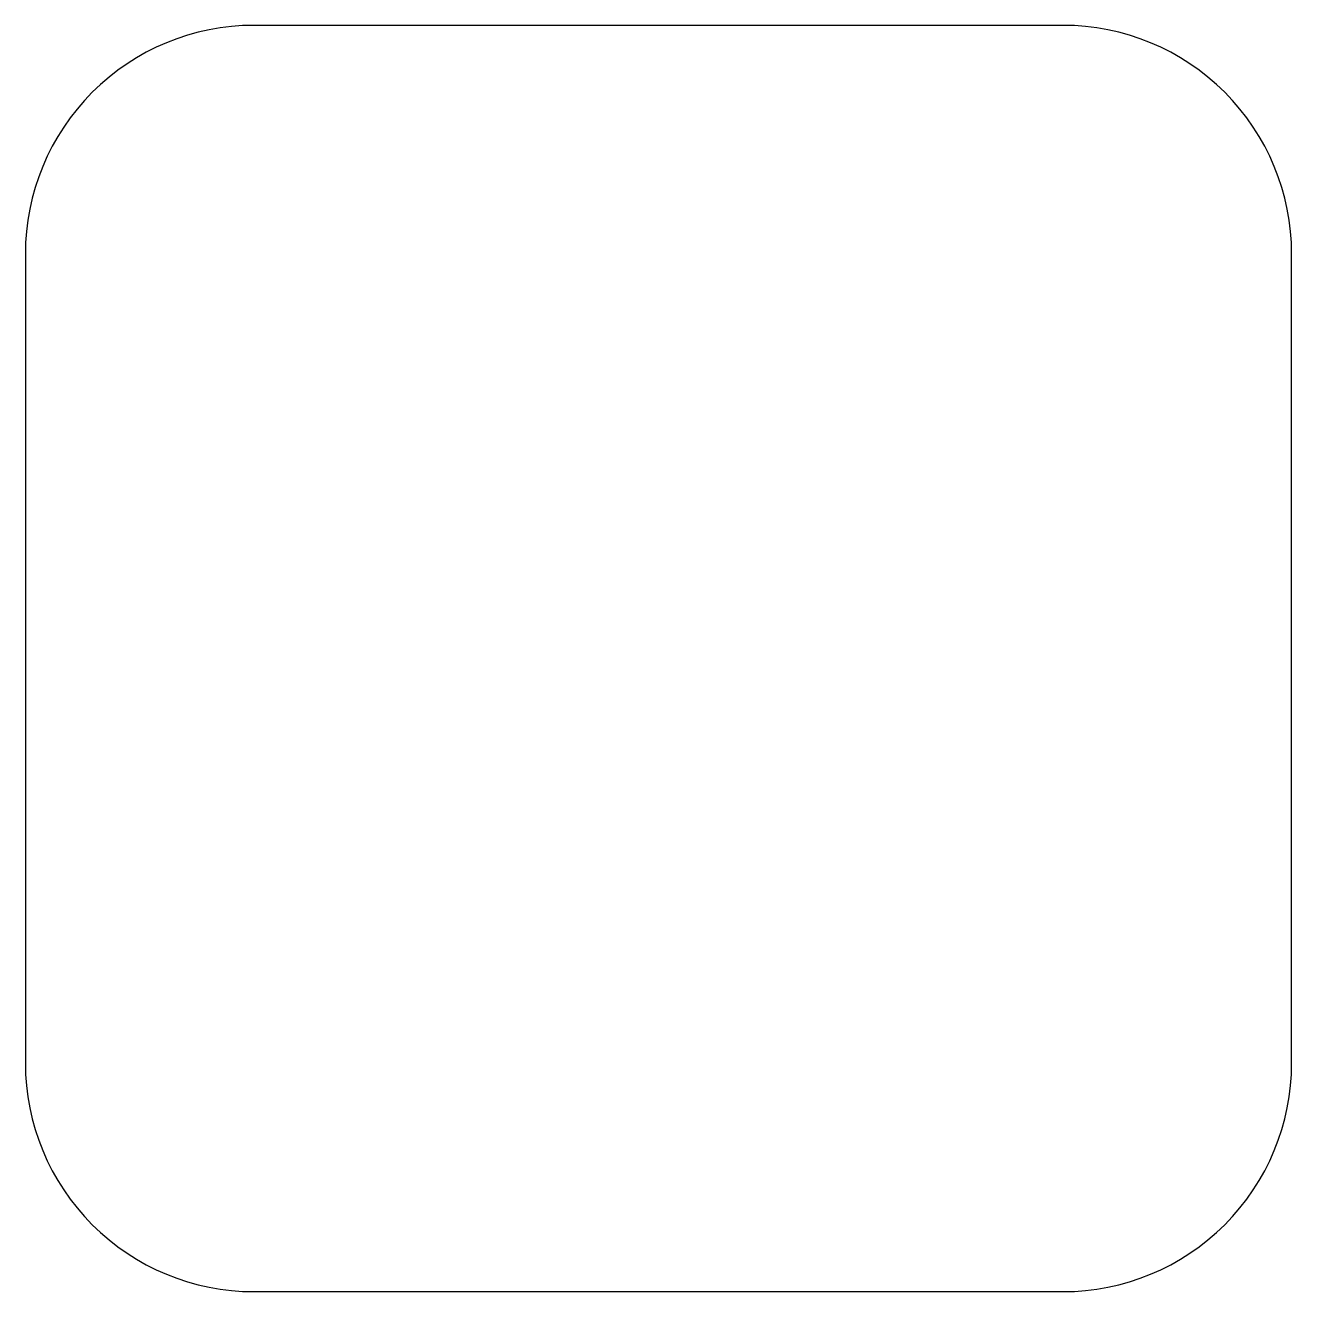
# Model space of a CAD drawing. Header units: millimetres. Extents: x -14.1 to 14.1, y -14.1 to 14.1.
import ezdxf

# ---------------------------------------------------------------- set-up
doc = ezdxf.new("R2010")
doc.units = ezdxf.units.MM
doc.layers.get('0').update_dxf_attribs({"linetype": 'CONTINUOUS'})

msp = doc.modelspace()

# ---------------------------------------------------------------- linework, layer by layer
msp.add_lwpolyline([(-14.087, 9), (-14.087, -9, 0.414214), (-9, -14.087), (9, -14.087, 0.414214), (14.087, -9), (14.087, 9, 0.414214), (9, 14.087), (-9, 14.087, 0.414214)], format="xyb", close=True)

doc.saveas('drawing.dxf')
